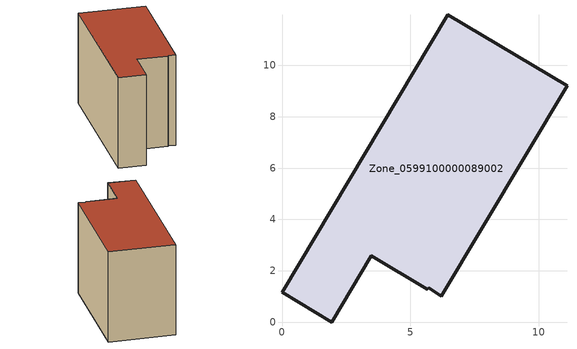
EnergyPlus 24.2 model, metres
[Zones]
Zone_0599100000089002
 floor ground (C_G): 3.48,2.58 1.94,0 0,1.17 6.45,11.97 11.1,9.2 6.19,1.01 5.72,1.34 5.65,1.28 z0
 wall outside (C_F): 6.45,11.97 0,1.17 1.94,0 3.48,2.58 5.65,1.28 5.72,1.34 6.19,1.01 11.1,9.2 6.45,11.97 z0:7.74
 roof outside (C_R): 3.48,2.58 5.65,1.28 5.72,1.34 6.19,1.01 11.1,9.2 6.45,11.97 0,1.17 1.94,0 z7.74
[BUILDING]
Pand.0599100000089002: North Axis=0; Terrain=City; Loads Convergence Tolerance Value=0.04; Temperature Convergence Tolerance Value=0.4; Solar Distribution=FullExterior; Maximum Number of Warmup Days=25; Minimum Number of Warmup Days=1
[Site:Location]
Rotterdam.The.Hague.AP_ZH_NLD Design_Conditions: Latitude=51.96; Longitude=4.45; Time Zone=1; Elevation=-4.5
[SITE:GROUNDTEMPERATURE:BUILDINGSURFACE]
18, 18, 18, 18, 18, 18, 18, 18, 18, 18, 18, 18
[MATERIAL] Thermal Absorptance=0.9; Solar Absorptance=0.7; Visible Absorptance=0.7
Name | Roughness | Thickness | Conductivity | Density | Specific Heat
G.TI.1975-1991 | MediumSmooth | 0.15 | 0.288461 | 540 | 1210
F.TI.1975-1991 | Rough | 0.3 | 0.230769 | 1920 | 840
R.TI.1975-1991 | MediumRough | 0.2 | 0.153846 | 1500 | 1000
[CONSTRUCTION]
C_G: G.TI.1975-1991
C_F: F.TI.1975-1991
C_R: R.TI.1975-1991
[ZONE]
Zone_0599100000089002: Type=1; Multiplier=1; Ceiling Height=Autocalculate; Volume=Autocalculate; Floor Area=autocalculate; Part of Total Floor Area=Yes
[ZONEINFILTRATION:DESIGNFLOWRATE]
Infil_Zone_0599100000089002: Zone or ZoneList or Space or SpaceList=Zone_0599100000089002; Schedule=AlwaysOn; Design Flow Rate Calculation Method=Flow/Area; Flow Rate per Floor Area=0.003; Constant Term Coefficient=1; Temperature Term Coefficient=0; Velocity Term Coefficient=0; Velocity Squared Term Coefficient=0
[HVACTEMPLATE:ZONE:IDEALLOADSAIRSYSTEM]
Zone_0599100000089002: Maximum Heating Supply Air Temperature=50; Minimum Cooling Supply Air Temperature=13; Maximum Heating Supply Air Humidity Ratio=0.0156; Minimum Cooling Supply Air Humidity Ratio=0.0077; Heating Limit=NoLimit; Cooling Limit=NoLimit; Dehumidification Control Type=ConstantSensibleHeatRatio; Cooling Sensible Heat Ratio=0.7; Dehumidification Setpoint=60; Humidification Control Type=None; Humidification Setpoint=30; Outdoor Air Method=None; Outdoor Air Flow Rate per Person=0.00944; Outdoor Air Flow Rate per Zone Floor Area=0; Outdoor Air Flow Rate per Zone=0; Demand Controlled Ventilation Type=None; Outdoor Air Economizer Type=NoEconomizer; Heat Recovery Type=None; Sensible Heat Recovery Effectiveness=0.7; Latent Heat Recovery Effectiveness=0.65
[ZONECONTROL:THERMOSTAT]
ThermostatControl_Zone_0599100000089002: Zone or ZoneList=Zone_0599100000089002; Control Type Schedule=DualSetpointControlType; Control 1=Thermostat_Zone_0599100000089002; Temperature Difference Between Cutout And Setpoint=0
[THERMOSTATSETPOINT:DUALSETPOINT]
Thermostat_Zone_0599100000089002: Heating Setpoint Temperature Schedule=HeatingSetpoint_Zone_0599100000089002; Cooling Setpoint Temperature Schedule=CoolingSetpoint_Zone_0599100000089002
[SCHEDULE:COMPACT]
HeatingSetpoint_Zone_0599100000089002: Through: 12/31, For: AllDays, Until: 24:00, 21
CoolingSetpoint_Zone_0599100000089002: Through: 12/31, For: AllDays, Until: 24:00, 24
DualSetpointControlType: Through: 12/31, For: AllDays, Until: 24:00, 4
AlwaysOn: Through: 12/31, For: AllDays, Until: 24:00, 1
